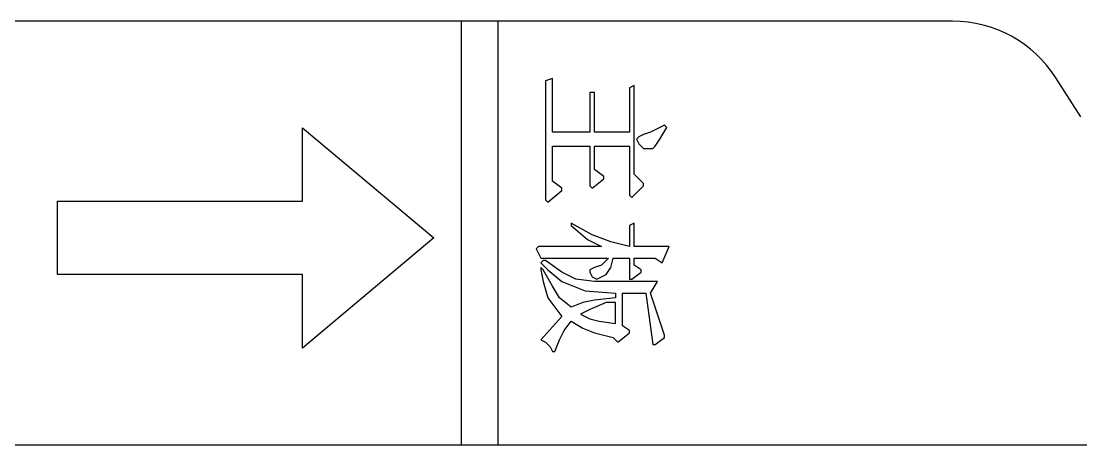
# Model space of a CAD drawing. Header units: millimetres. Extents: x 164 to 1164, y 133 to 906.
# Drawn here: x 367 to 496.8, y 306 to 357.9 of the extents above; entities that cross this region are included whole.
import ezdxf

# ---------------------------------------------------------------- set-up
doc = ezdxf.new("R2010")
doc.units = ezdxf.units.MM
doc.layers.add('00侧挡板', color=103, linetype='Continuous')

# ---------------------------------------------------------------- blocks, each defined once
blk = doc.blocks.new('SFWER23')
at = {"color": 7}
for p, q in [((-186.603, -406.891), (-186.603, -355.735)), ((-199.992, -356.247), (-201.587, -357.262)), ((-203.903, -361.48), (-203.903, -410.948))]:
    blk.add_line(p, q, dxfattribs=at)
at = {"color": 3}
for p, q in [((-186.603, -406.891), (-186.603, -355.735)), ((-199.992, -356.247), (-201.587, -357.262)), ((-203.903, -361.48), (-203.903, -410.948))]:
    blk.add_line(p, q, dxfattribs=at)
at = {"color": 2}
for p, q in [((-199.557, -373.152), (-199.652, -373.247)), ((-199.652, -373.247), (-199.367, -373.819)), ((-199.081, -373.438), (-199.557, -373.152)), ((-198.795, -373.628), (-199.081, -373.438)), ((-194.7, -373.057), (-194.7, -374.485)), ((-194.033, -373.342), (-194.7, -373.057)), ((-194.224, -373.628), (-194.033, -373.342)), ((-191.081, -373.247), (-192.795, -373.819)), ((-190.986, -373.247), (-191.081, -373.247)), ((-190.7, -373.628), (-190.986, -373.247)), ((-199.367, -373.819), (-199.271, -374.104)), ((-198.7, -373.723), (-198.795, -373.628)), ((-198.7, -374.104), (-198.7, -373.723)), ((-194.224, -374.485), (-194.224, -373.628)), ((-193.271, -373.533), (-193.271, -376.104)), ((-192.795, -373.819), (-193.271, -373.533)), ((-192.795, -374.009), (-190.7, -373.723)), ((-190.7, -373.723), (-190.7, -373.628)), ((-199.271, -374.104), (-199.176, -374.295)), ((-199.176, -374.295), (-199.081, -374.39)), ((-199.081, -374.39), (-198.89, -374.295)), ((-198.89, -374.295), (-198.7, -374.104)), ((-197.271, -374.104), (-197.652, -374.485)), ((-197.176, -374.104), (-197.271, -374.104)), ((-196.7, -374.581), (-197.176, -374.104)), ((-193.748, -374.2), (-193.938, -374.485)), ((-193.652, -374.2), (-193.748, -374.2)), ((-193.367, -374.581), (-193.652, -374.2)), ((-192.795, -374.961), (-192.795, -374.009)), ((-201.271, -374.485), (-201.176, -374.676)), ((-197.652, -374.485), (-201.271, -374.485)), ((-201.176, -374.676), (-199.367, -374.676)), ((-199.367, -374.676), (-199.367, -376.104)), ((-198.795, -376.104), (-198.795, -374.676)), ((-198.795, -374.676), (-196.795, -374.676)), ((-196.795, -374.676), (-196.7, -374.581)), ((-195.652, -374.485), (-195.557, -374.676)), ((-194.7, -374.485), (-195.652, -374.485)), ((-195.557, -374.676), (-194.7, -374.676)), ((-194.7, -374.676), (-194.89, -375.438)), ((-193.938, -374.485), (-194.224, -374.485)), ((-194.224, -375.342), (-194.224, -374.676)), ((-194.224, -374.676), (-193.367, -374.676)), ((-193.367, -374.676), (-193.367, -374.581)), ((-191.271, -374.676), (-191.462, -374.961)), ((-191.176, -374.676), (-191.271, -374.676)), ((-190.795, -375.152), (-191.176, -374.676)), ((-191.462, -374.961), (-192.795, -374.961)), ((-190.986, -375.342), (-190.795, -375.152)), ((-194.89, -375.438), (-195.176, -376.2)), ((-193.843, -375.438), (-194.224, -375.342)), ((-194.224, -378.295), (-194.224, -375.533)), ((-194.224, -375.533), (-193.938, -375.819)), ((-193.557, -375.628), (-193.843, -375.438)), ((-193.367, -376.009), (-193.557, -375.628)), ((-192.89, -376.485), (-192.795, -375.247)), ((-192.795, -375.247), (-192.605, -375.247)), ((-192.605, -375.247), (-192.509, -376.104)), ((-192.414, -375.247), (-192.414, -375.628)), ((-191.557, -375.247), (-192.414, -375.247)), ((-192.414, -375.628), (-192.129, -376.295)), ((-191.652, -375.914), (-191.557, -375.247)), ((-191.176, -376.104), (-190.986, -375.342)), ((-197.557, -375.723), (-197.843, -376.104)), ((-197.462, -375.723), (-197.557, -375.723)), ((-197.081, -376.2), (-197.462, -375.723)), ((-194.986, -376.39), (-194.7, -375.819)), ((-194.7, -375.819), (-194.7, -378.39)), ((-193.938, -375.819), (-193.843, -376.104)), ((-193.462, -376.2), (-193.367, -376.009)), ((-191.748, -376.295), (-191.652, -375.914)), ((-200.986, -376.104), (-200.986, -376.295)), ((-199.367, -376.104), (-200.986, -376.104)), ((-200.986, -376.295), (-199.367, -376.295)), ((-199.367, -376.295), (-199.367, -377.819)), ((-197.843, -376.104), (-198.795, -376.104)), ((-198.795, -377.819), (-198.795, -376.295)), ((-198.795, -376.295), (-197.176, -376.295)), ((-197.176, -376.295), (-197.081, -376.2)), ((-195.176, -376.2), (-195.652, -377.057)), ((-195.557, -377.057), (-194.986, -376.39)), ((-193.843, -376.104), (-193.748, -376.295)), ((-193.748, -376.295), (-193.652, -376.295)), ((-193.652, -376.295), (-193.462, -376.2)), ((-193.271, -376.104), (-193.367, -376.866)), ((-193.271, -377.438), (-192.89, -376.485)), ((-192.509, -376.104), (-192.414, -376.581)), ((-192.129, -376.295), (-191.938, -376.676)), ((-191.938, -376.676), (-191.748, -376.295)), ((-191.367, -376.581), (-191.176, -376.104)), ((-193.367, -376.866), (-193.652, -377.438)), ((-192.414, -376.581), (-192.224, -377.057)), ((-191.652, -377.057), (-191.367, -376.581)), ((-195.652, -377.057), (-195.557, -377.057)), ((-192.224, -377.057), (-192.605, -377.533)), ((-191.271, -377.342), (-191.652, -377.057)), ((-190.89, -377.533), (-191.271, -377.342)), ((-197.081, -377.438), (-197.367, -377.819)), ((-196.986, -377.438), (-197.081, -377.438)), ((-196.509, -378.009), (-196.986, -377.438)), ((-193.652, -377.438), (-194.129, -378.104)), ((-193.748, -378.009), (-193.271, -377.438)), ((-192.605, -377.533), (-193.081, -377.819)), ((-192.605, -378.009), (-191.843, -377.438)), ((-191.843, -377.438), (-190.89, -378.295)), ((-190.414, -377.723), (-190.89, -377.533)), ((-190.414, -377.819), (-190.414, -377.723)), ((-201.557, -377.819), (-201.462, -378.104)), ((-199.367, -377.819), (-201.557, -377.819)), ((-201.462, -378.104), (-196.605, -378.104)), ((-197.367, -377.819), (-198.795, -377.819)), ((-196.605, -378.104), (-196.509, -378.009)), ((-194.129, -378.104), (-194.129, -378.2)), ((-194.129, -378.2), (-194.033, -378.295)), ((-194.033, -378.295), (-193.748, -378.009)), ((-193.748, -378.2), (-193.843, -378.295)), ((-193.081, -377.819), (-193.748, -378.2)), ((-193.748, -378.295), (-193.271, -378.2)), ((-193.271, -378.2), (-192.605, -378.009)), ((-190.89, -378.295), (-190.795, -378.104)), ((-190.795, -378.104), (-190.605, -377.914)), ((-190.605, -377.914), (-190.414, -377.819)), ((-194.7, -378.39), (-194.605, -378.485)), ((-194.605, -378.485), (-194.224, -378.295)), ((-193.843, -378.295), (-193.748, -378.295)), ((-186.603, -380.039), (-203.903, -380.039)), ((-186.603, -381.539), (-203.903, -381.539)), ((-199.553, -388.039), (-195.053, -382.676)), ((-195.053, -382.676), (-190.553, -388.039)), ((-196.553, -388.039), (-199.553, -388.039)), ((-196.553, -398.039), (-196.553, -388.039)), ((-193.553, -388.039), (-193.553, -398.039)), ((-190.553, -388.039), (-193.553, -388.039)), ((-193.553, -398.039), (-196.553, -398.039))]:
    blk.add_line(p, q, dxfattribs=at)
at = {"color": 7}
blk.add_arc((-198.903, -361.48), 5, 122.4779, 180, dxfattribs=at)
at = {"color": 3}
blk.add_arc((-198.903, -361.48), 5, 122.4779, 180, dxfattribs=at)

msp = doc.modelspace()

# ---------------------------------------------------------------- block references
at = {"layer": '00侧挡板', "xscale": 3, "yscale": 3, "zscale": 3, "rotation": 270}
msp.add_blockref('SFWER23', (1565.57, -253.83), dxfattribs=at)

doc.saveas('drawing.dxf')
